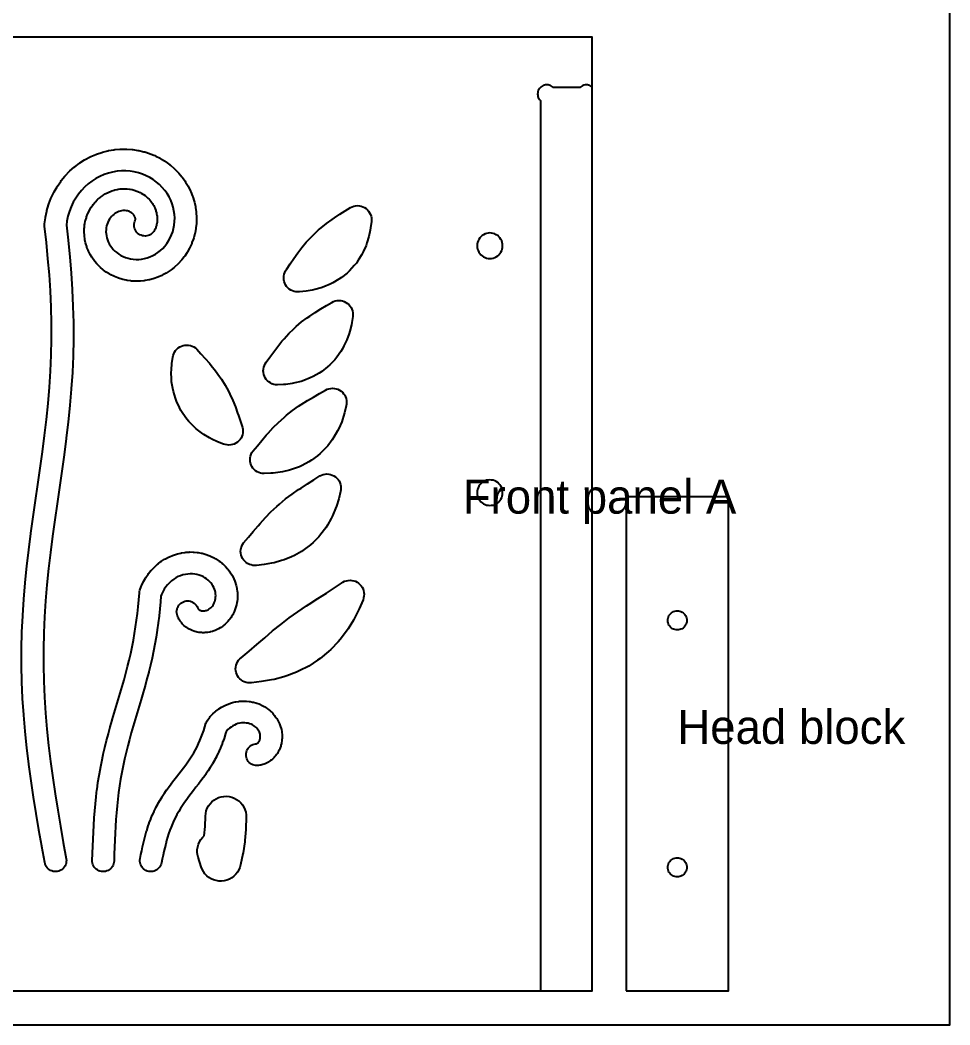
# Model space of a CAD drawing. Header units: inches. Extents: x 0 to 48, y 0 to 48.
# Drawn here: x 34.36 to 48, y 0 to 14.75 of the extents above; entities that cross this region are included whole.
import ezdxf

# ---------------------------------------------------------------- set-up
doc = ezdxf.new("R2010")
doc.units = ezdxf.units.IN
doc.header["$MEASUREMENT"] = 0
for name, color, linetype in [('CUT_INSIDE', 5, 'Continuous'), ('CUT_OUTSIDE', 1, 'Continuous'), ('LABEL', 3, 'Continuous'), ('POCKET_0.375', 4, 'Continuous'), ('POCKET_0.500', 4, 'Continuous'), ('SHEET', 8, 'Continuous')]:
    doc.layers.add(name, color=color, linetype=linetype)

msp = doc.modelspace()

# ---------------------------------------------------------------- linework, layer by layer
at = {"layer": 'CUT_INSIDE'}
for points in [[(34.99, 2.677), (35.032, 2.438), (35.035, 2.417), (35.034, 2.396), (35.031, 2.375), (35.025, 2.355), (35.017, 2.336), (35.006, 2.318), (34.993, 2.302), (34.978, 2.287), (34.961, 2.275), (34.942, 2.265), (34.923, 2.257), (34.902, 2.252), (34.882, 2.25), (34.861, 2.251), (34.84, 2.254), (34.82, 2.26), (34.801, 2.268), (34.783, 2.279), (34.767, 2.292), (34.752, 2.307), (34.74, 2.324), (34.73, 2.342), (34.722, 2.362), (34.717, 2.382), (34.675, 2.621), (34.675, 2.622), (34.633, 2.861), (34.633, 2.862), (34.593, 3.101), (34.593, 3.102), (34.554, 3.342), (34.554, 3.343), (34.518, 3.582), (34.518, 3.584), (34.485, 3.824), (34.485, 3.826), (34.455, 4.065), (34.455, 4.068), (34.43, 4.307), (34.43, 4.31), (34.409, 4.549), (34.409, 4.553), (34.393, 4.792), (34.393, 4.795), (34.383, 5.035), (34.383, 5.038), (34.377, 5.277), (34.377, 5.281), (34.378, 5.52), (34.378, 5.524), (34.383, 5.763), (34.383, 5.767), (34.394, 6.006), (34.395, 6.009), (34.41, 6.248), (34.411, 6.251), (34.431, 6.491), (34.431, 6.493), (34.456, 6.732), (34.456, 6.735), (34.484, 6.974), (34.484, 6.976), (34.515, 7.215), (34.515, 7.216), (34.548, 7.456), (34.549, 7.457), (34.583, 7.696), (34.583, 7.696), (34.618, 7.935), (34.652, 8.174), (34.685, 8.412), (34.716, 8.65), (34.744, 8.887), (34.768, 9.123), (34.788, 9.36), (34.804, 9.596), (34.814, 9.831), (34.819, 10.067), (34.818, 10.302), (34.812, 10.538), (34.801, 10.774), (34.785, 11.01), (34.765, 11.247), (34.742, 11.484), (34.716, 11.723), (34.715, 11.741), (34.716, 11.76), (34.727, 11.846), (34.729, 11.859), (34.746, 11.944), (34.75, 11.956), (34.774, 12.039), (34.778, 12.051), (34.808, 12.13), (34.813, 12.142), (34.85, 12.219), (34.856, 12.23), (34.898, 12.303), (34.905, 12.314), (34.952, 12.383), (34.96, 12.393), (35.012, 12.457), (35.021, 12.467), (35.078, 12.526), (35.087, 12.535), (35.148, 12.589), (35.158, 12.598), (35.223, 12.647), (35.233, 12.654), (35.301, 12.697), (35.312, 12.704), (35.383, 12.741), (35.394, 12.747), (35.467, 12.778), (35.479, 12.783), (35.554, 12.808), (35.566, 12.812), (35.642, 12.831), (35.655, 12.834), (35.731, 12.847), (35.744, 12.849), (35.821, 12.855), (35.834, 12.856), (35.91, 12.857), (35.923, 12.856), (35.999, 12.851), (36.011, 12.849), (36.086, 12.838), (36.098, 12.836), (36.171, 12.818), (36.184, 12.815), (36.254, 12.792), (36.266, 12.788), (36.334, 12.76), (36.346, 12.754), (36.411, 12.721), (36.422, 12.715), (36.484, 12.677), (36.495, 12.67), (36.553, 12.627), (36.563, 12.619), (36.617, 12.573), (36.626, 12.564), (36.676, 12.514), (36.684, 12.504), (36.729, 12.451), (36.737, 12.44), (36.778, 12.384), (36.785, 12.373), (36.82, 12.314), (36.826, 12.303), (36.856, 12.241), (36.862, 12.23), (36.887, 12.167), (36.891, 12.155), (36.911, 12.09), (36.914, 12.078), (36.928, 12.013), (36.931, 12), (36.94, 11.935), (36.941, 11.922), (36.945, 11.857), (36.945, 11.844), (36.943, 11.779), (36.943, 11.766), (36.936, 11.702), (36.934, 11.69), (36.923, 11.627), (36.92, 11.615), (36.903, 11.554), (36.9, 11.541), (36.878, 11.483), (36.874, 11.471), (36.848, 11.414), (36.842, 11.403), (36.813, 11.349), (36.806, 11.338), (36.773, 11.287), (36.765, 11.277), (36.728, 11.229), (36.72, 11.22), (36.679, 11.176), (36.67, 11.167), (36.627, 11.127), (36.617, 11.118), (36.571, 11.082), (36.56, 11.075), (36.512, 11.043), (36.501, 11.036), (36.451, 11.009), (36.44, 11.003), (36.388, 10.98), (36.376, 10.975), (36.323, 10.956), (36.311, 10.952), (36.257, 10.938), (36.245, 10.935), (36.191, 10.925), (36.178, 10.923), (36.124, 10.918), (36.111, 10.917), (36.057, 10.916), (36.044, 10.916), (35.991, 10.92), (35.978, 10.921), (35.926, 10.928), (35.913, 10.931), (35.863, 10.942), (35.85, 10.946), (35.801, 10.961), (35.789, 10.965), (35.742, 10.984), (35.73, 10.99), (35.685, 11.012), (35.674, 11.018), (35.631, 11.044), (35.621, 11.051), (35.581, 11.08), (35.571, 11.088), (35.534, 11.12), (35.524, 11.129), (35.491, 11.163), (35.482, 11.172), (35.451, 11.208), (35.443, 11.219), (35.416, 11.257), (35.409, 11.268), (35.385, 11.307), (35.379, 11.319), (35.359, 11.36), (35.354, 11.372), (35.337, 11.413), (35.333, 11.426), (35.32, 11.468), (35.317, 11.481), (35.308, 11.524), (35.305, 11.537), (35.3, 11.58), (35.299, 11.593), (35.296, 11.635), (35.296, 11.648), (35.298, 11.69), (35.299, 11.703), (35.303, 11.745), (35.305, 11.758), (35.313, 11.798), (35.316, 11.81), (35.328, 11.849), (35.332, 11.862), (35.346, 11.899), (35.351, 11.911), (35.367, 11.947), (35.374, 11.958), (35.393, 11.992), (35.4, 12.003), (35.422, 12.034), (35.43, 12.045), (35.453, 12.074), (35.462, 12.083), (35.488, 12.11), (35.497, 12.119), (35.525, 12.143), (35.535, 12.151), (35.564, 12.172), (35.575, 12.18), (35.605, 12.198), (35.616, 12.205), (35.647, 12.22), (35.659, 12.226), (35.691, 12.239), (35.703, 12.243), (35.735, 12.253), (35.748, 12.257), (35.78, 12.264), (35.793, 12.266), (35.825, 12.271), (35.839, 12.272), (35.87, 12.274), (35.884, 12.274), (35.915, 12.273), (35.928, 12.272), (35.959, 12.269), (35.972, 12.266), (36.001, 12.261), (36.014, 12.257), (36.043, 12.249), (36.055, 12.245), (36.082, 12.235), (36.095, 12.229), (36.12, 12.217), (36.132, 12.211), (36.156, 12.196), (36.167, 12.189), (36.19, 12.173), (36.2, 12.165), (36.221, 12.147), (36.231, 12.138), (36.249, 12.12), (36.258, 12.11), (36.275, 12.09), (36.283, 12.079), (36.297, 12.058), (36.305, 12.047), (36.317, 12.026), (36.323, 12.013), (36.333, 11.992), (36.338, 11.979), (36.346, 11.957), (36.35, 11.944), (36.356, 11.922), (36.359, 11.908), (36.363, 11.886), (36.365, 11.872), (36.367, 11.851), (36.367, 11.837), (36.367, 11.815), (36.367, 11.801), (36.365, 11.781), (36.363, 11.767), (36.359, 11.747), (36.356, 11.733), (36.35, 11.714), (36.346, 11.7), (36.339, 11.683), (36.33, 11.664), (36.319, 11.646), (36.306, 11.63), (36.29, 11.616), (36.273, 11.604), (36.255, 11.594), (36.235, 11.587), (36.215, 11.582), (36.194, 11.58), (36.173, 11.581), (36.152, 11.584), (36.132, 11.591), (36.113, 11.599), (36.096, 11.61), (36.08, 11.624), (36.065, 11.639), (36.053, 11.656), (36.044, 11.675), (36.036, 11.694), (36.032, 11.715), (36.03, 11.736), (36.031, 11.757), (36.034, 11.777), (36.04, 11.797), (36.044, 11.808), (36.046, 11.813), (36.047, 11.818), (36.047, 11.824), (36.047, 11.831), (36.047, 11.838), (36.045, 11.846), (36.043, 11.855), (36.04, 11.863), (36.036, 11.872), (36.031, 11.881), (36.024, 11.89), (36.017, 11.899), (36.008, 11.908), (35.998, 11.917), (35.987, 11.925), (35.975, 11.932), (35.962, 11.938), (35.947, 11.944), (35.932, 11.948), (35.916, 11.951), (35.899, 11.953), (35.881, 11.954), (35.862, 11.953), (35.844, 11.95), (35.825, 11.946), (35.805, 11.94), (35.786, 11.932), (35.767, 11.922), (35.748, 11.911), (35.73, 11.898), (35.713, 11.882), (35.696, 11.865), (35.681, 11.846), (35.667, 11.826), (35.654, 11.804), (35.643, 11.78), (35.633, 11.755), (35.626, 11.729), (35.621, 11.702), (35.617, 11.674), (35.616, 11.644), (35.618, 11.615), (35.622, 11.585), (35.628, 11.555), (35.637, 11.525), (35.649, 11.495), (35.664, 11.466), (35.681, 11.437), (35.7, 11.41), (35.722, 11.383), (35.747, 11.359), (35.774, 11.336), (35.803, 11.314), (35.835, 11.295), (35.868, 11.279), (35.903, 11.264), (35.94, 11.253), (35.978, 11.244), (36.017, 11.239), (36.057, 11.236), (36.098, 11.237), (36.139, 11.241), (36.181, 11.249), (36.222, 11.26), (36.262, 11.274), (36.302, 11.292), (36.341, 11.314), (36.379, 11.338), (36.415, 11.366), (36.448, 11.398), (36.48, 11.432), (36.509, 11.469), (36.536, 11.509), (36.559, 11.552), (36.579, 11.596), (36.596, 11.643), (36.609, 11.692), (36.618, 11.742), (36.624, 11.793), (36.625, 11.845), (36.622, 11.897), (36.614, 11.95), (36.603, 12.002), (36.587, 12.054), (36.567, 12.105), (36.542, 12.155), (36.513, 12.203), (36.48, 12.25), (36.443, 12.293), (36.403, 12.335), (36.358, 12.373), (36.311, 12.408), (36.26, 12.439), (36.206, 12.466), (36.15, 12.49), (36.092, 12.508), (36.031, 12.523), (35.969, 12.532), (35.906, 12.537), (35.843, 12.536), (35.779, 12.53), (35.714, 12.519), (35.651, 12.503), (35.588, 12.482), (35.527, 12.456), (35.468, 12.424), (35.41, 12.388), (35.356, 12.346), (35.304, 12.3), (35.256, 12.25), (35.212, 12.196), (35.172, 12.137), (35.136, 12.075), (35.105, 12.01), (35.079, 11.943), (35.058, 11.872), (35.043, 11.8), (35.036, 11.739), (35.06, 11.518), (35.06, 11.516), (35.084, 11.277), (35.084, 11.275), (35.104, 11.036), (35.104, 11.033), (35.12, 10.794), (35.12, 10.791), (35.132, 10.551), (35.132, 10.548), (35.138, 10.309), (35.138, 10.305), (35.139, 10.066), (35.139, 10.062), (35.134, 9.823), (35.133, 9.819), (35.123, 9.58), (35.123, 9.577), (35.107, 9.337), (35.107, 9.334), (35.087, 9.095), (35.087, 9.092), (35.062, 8.853), (35.062, 8.851), (35.034, 8.611), (35.033, 8.609), (35.002, 8.37), (35.002, 8.369), (34.969, 8.13), (34.969, 8.129), (34.934, 7.89), (34.934, 7.889), (34.9, 7.65), (34.865, 7.412), (34.832, 7.173), (34.802, 6.936), (34.774, 6.699), (34.75, 6.462), (34.73, 6.226), (34.714, 5.99), (34.703, 5.754), (34.698, 5.518), (34.697, 5.282), (34.702, 5.047), (34.713, 4.811), (34.728, 4.575), (34.748, 4.339), (34.773, 4.103), (34.802, 3.866), (34.835, 3.629), (34.87, 3.391), (34.908, 3.154), (34.949, 2.915)], [(39.19, 11.07), (39.153, 11.037), (39.074, 10.971), (39.034, 10.945), (38.947, 10.892), (38.906, 10.872), (38.814, 10.833), (38.774, 10.819), (38.681, 10.793), (38.644, 10.786), (38.552, 10.77), (38.457, 10.761), (38.43, 10.759), (38.404, 10.761), (38.377, 10.766), (38.352, 10.775), (38.327, 10.787), (38.305, 10.802), (38.285, 10.82), (38.267, 10.84), (38.252, 10.862), (38.24, 10.887), (38.231, 10.912), (38.226, 10.939), (38.224, 10.965), (38.226, 10.992), (38.231, 11.019), (38.24, 11.044), (38.252, 11.069), (38.267, 11.091), (38.321, 11.17), (38.375, 11.251), (38.431, 11.332), (38.491, 11.412), (38.556, 11.489), (38.588, 11.525), (38.66, 11.6), (38.736, 11.669), (38.772, 11.701), (38.852, 11.765), (38.933, 11.823), (38.969, 11.846), (39.048, 11.899), (39.127, 11.948), (39.204, 11.998), (39.228, 12.01), (39.253, 12.019), (39.28, 12.024), (39.307, 12.026), (39.334, 12.024), (39.36, 12.019), (39.386, 12.01), (39.41, 11.998), (39.432, 11.983), (39.453, 11.965), (39.47, 11.945), (39.485, 11.922), (39.497, 11.898), (39.506, 11.873), (39.511, 11.846), (39.513, 11.819), (39.511, 11.792), (39.5, 11.699), (39.493, 11.667), (39.474, 11.572), (39.446, 11.48), (39.432, 11.44), (39.392, 11.35), (39.371, 11.309), (39.317, 11.224), (39.29, 11.184), (39.258, 11.147)], [(38.902, 9.69), (38.865, 9.658), (38.784, 9.594), (38.744, 9.567), (38.655, 9.517), (38.613, 9.497), (38.52, 9.461), (38.48, 9.447), (38.385, 9.424), (38.348, 9.416), (38.254, 9.403), (38.221, 9.401), (38.131, 9.395), (38.104, 9.397), (38.078, 9.402), (38.052, 9.411), (38.028, 9.423), (38.005, 9.438), (37.985, 9.456), (37.967, 9.476), (37.952, 9.498), (37.94, 9.523), (37.932, 9.548), (37.927, 9.575), (37.925, 9.601), (37.927, 9.628), (37.932, 9.655), (37.94, 9.68), (37.952, 9.705), (37.967, 9.727), (38.023, 9.803), (38.079, 9.881), (38.137, 9.96), (38.199, 10.037), (38.229, 10.072), (38.298, 10.148), (38.372, 10.22), (38.408, 10.253), (38.486, 10.319), (38.568, 10.38), (38.606, 10.406), (38.688, 10.46), (38.77, 10.51), (38.851, 10.558), (38.93, 10.606), (38.955, 10.618), (38.98, 10.627), (39.007, 10.632), (39.034, 10.634), (39.061, 10.632), (39.087, 10.627), (39.113, 10.618), (39.137, 10.606), (39.159, 10.591), (39.179, 10.573), (39.197, 10.553), (39.212, 10.531), (39.224, 10.506), (39.233, 10.481), (39.238, 10.454), (39.24, 10.427), (39.238, 10.401), (39.224, 10.309), (39.218, 10.277), (39.196, 10.183), (39.184, 10.147), (39.151, 10.054), (39.108, 9.966), (39.088, 9.925), (39.062, 9.886), (39.004, 9.802), (38.972, 9.765)], [(37.499, 8.527), (37.473, 8.518), (37.447, 8.513), (37.42, 8.511), (37.393, 8.513), (37.366, 8.518), (37.341, 8.527), (37.252, 8.561), (37.168, 8.6), (37.134, 8.617), (37.052, 8.667), (37.016, 8.691), (36.939, 8.752), (36.904, 8.783), (36.834, 8.856), (36.802, 8.892), (36.744, 8.977), (36.717, 9.018), (36.695, 9.062), (36.65, 9.154), (36.635, 9.2), (36.605, 9.296), (36.596, 9.342), (36.58, 9.439), (36.577, 9.482), (36.574, 9.578), (36.577, 9.616), (36.584, 9.708), (36.597, 9.801), (36.603, 9.827), (36.611, 9.853), (36.623, 9.877), (36.638, 9.899), (36.656, 9.92), (36.676, 9.938), (36.699, 9.952), (36.723, 9.964), (36.749, 9.973), (36.775, 9.978), (36.802, 9.98), (36.829, 9.978), (36.855, 9.973), (36.881, 9.964), (36.905, 9.952), (36.928, 9.938), (36.948, 9.92), (37.008, 9.852), (37.071, 9.783), (37.133, 9.712), (37.161, 9.68), (37.225, 9.602), (37.284, 9.52), (37.311, 9.48), (37.366, 9.393), (37.415, 9.302), (37.436, 9.259), (37.479, 9.167), (37.515, 9.074), (37.548, 8.98), (37.56, 8.944), (37.585, 8.87), (37.61, 8.797), (37.619, 8.771), (37.624, 8.745), (37.626, 8.718), (37.624, 8.691), (37.619, 8.664), (37.61, 8.639), (37.598, 8.615), (37.583, 8.592), (37.565, 8.572), (37.545, 8.554), (37.523, 8.539)], [(38.759, 8.388), (38.722, 8.355), (38.633, 8.291), (38.593, 8.264), (38.495, 8.213), (38.454, 8.193), (38.352, 8.156), (38.311, 8.143), (38.208, 8.119), (38.171, 8.112), (38.068, 8.099), (38.036, 8.097), (37.937, 8.092), (37.91, 8.093), (37.883, 8.099), (37.858, 8.107), (37.834, 8.119), (37.811, 8.134), (37.791, 8.152), (37.773, 8.172), (37.758, 8.195), (37.746, 8.219), (37.738, 8.245), (37.732, 8.271), (37.73, 8.298), (37.732, 8.325), (37.738, 8.351), (37.746, 8.377), (37.758, 8.401), (37.773, 8.424), (37.838, 8.499), (37.902, 8.577), (37.969, 8.655), (37.997, 8.687), (38.07, 8.768), (38.147, 8.845), (38.229, 8.918), (38.266, 8.95), (38.352, 9.018), (38.442, 9.081), (38.481, 9.107), (38.571, 9.164), (38.661, 9.216), (38.75, 9.267), (38.838, 9.318), (38.862, 9.33), (38.887, 9.339), (38.914, 9.344), (38.941, 9.346), (38.968, 9.344), (38.994, 9.339), (39.02, 9.33), (39.044, 9.318), (39.066, 9.303), (39.087, 9.286), (39.104, 9.265), (39.119, 9.243), (39.131, 9.219), (39.14, 9.193), (39.145, 9.167), (39.147, 9.14), (39.145, 9.113), (39.14, 9.086), (39.117, 8.986), (39.087, 8.889), (39.075, 8.853), (39.034, 8.757), (39.015, 8.719), (38.962, 8.626), (38.937, 8.587), (38.87, 8.501), (38.838, 8.464)], [(38.655, 7.081), (38.618, 7.049), (38.523, 6.977), (38.483, 6.95), (38.381, 6.892), (38.339, 6.872), (38.232, 6.829), (38.191, 6.815), (38.082, 6.785), (38.045, 6.777), (37.937, 6.758), (37.825, 6.746), (37.799, 6.745), (37.772, 6.746), (37.745, 6.752), (37.72, 6.76), (37.695, 6.772), (37.673, 6.787), (37.653, 6.805), (37.635, 6.825), (37.62, 6.848), (37.608, 6.872), (37.599, 6.897), (37.594, 6.924), (37.592, 6.951), (37.594, 6.978), (37.599, 7.004), (37.608, 7.03), (37.62, 7.054), (37.635, 7.076), (37.706, 7.158), (37.776, 7.242), (37.849, 7.328), (37.877, 7.36), (37.955, 7.447), (38.037, 7.531), (38.124, 7.612), (38.161, 7.644), (38.252, 7.72), (38.346, 7.791), (38.443, 7.857), (38.478, 7.881), (38.572, 7.942), (38.665, 8.001), (38.755, 8.061), (38.779, 8.072), (38.804, 8.081), (38.831, 8.086), (38.858, 8.088), (38.885, 8.086), (38.911, 8.081), (38.937, 8.072), (38.961, 8.061), (38.983, 8.046), (39.004, 8.028), (39.021, 8.007), (39.036, 7.985), (39.048, 7.961), (39.057, 7.935), (39.062, 7.909), (39.064, 7.882), (39.062, 7.855), (39.057, 7.829), (39.031, 7.72), (38.998, 7.615), (38.986, 7.579), (38.942, 7.474), (38.923, 7.436), (38.866, 7.335), (38.841, 7.297), (38.77, 7.202), (38.738, 7.166)], [(35.738, 2.507), (35.735, 2.405), (35.733, 2.384), (35.728, 2.363), (35.72, 2.344), (35.71, 2.325), (35.698, 2.308), (35.684, 2.293), (35.668, 2.28), (35.65, 2.269), (35.631, 2.26), (35.611, 2.254), (35.59, 2.251), (35.569, 2.25), (35.548, 2.252), (35.528, 2.257), (35.509, 2.264), (35.49, 2.274), (35.473, 2.286), (35.458, 2.301), (35.445, 2.317), (35.433, 2.335), (35.425, 2.354), (35.419, 2.374), (35.415, 2.394), (35.415, 2.415), (35.418, 2.518), (35.418, 2.519), (35.422, 2.622), (35.422, 2.622), (35.426, 2.725), (35.426, 2.726), (35.431, 2.829), (35.431, 2.83), (35.436, 2.933), (35.437, 2.934), (35.443, 3.037), (35.443, 3.039), (35.451, 3.141), (35.451, 3.143), (35.461, 3.245), (35.461, 3.247), (35.472, 3.349), (35.472, 3.352), (35.484, 3.453), (35.485, 3.456), (35.499, 3.557), (35.499, 3.56), (35.515, 3.66), (35.516, 3.663), (35.534, 3.764), (35.534, 3.767), (35.554, 3.867), (35.554, 3.869), (35.576, 3.969), (35.576, 3.972), (35.599, 4.071), (35.6, 4.074), (35.624, 4.173), (35.625, 4.175), (35.651, 4.274), (35.651, 4.276), (35.679, 4.375), (35.679, 4.376), (35.707, 4.475), (35.708, 4.476), (35.736, 4.574), (35.737, 4.575), (35.766, 4.673), (35.766, 4.673), (35.795, 4.772), (35.825, 4.87), (35.853, 4.967), (35.881, 5.065), (35.908, 5.162), (35.933, 5.259), (35.957, 5.356), (35.98, 5.452), (36, 5.549), (36.019, 5.647), (36.036, 5.744), (36.051, 5.842), (36.065, 5.941), (36.077, 6.04), (36.088, 6.139), (36.097, 6.24), (36.106, 6.341), (36.109, 6.362), (36.115, 6.382), (36.134, 6.435), (36.139, 6.447), (36.163, 6.498), (36.169, 6.51), (36.196, 6.558), (36.203, 6.569), (36.234, 6.615), (36.241, 6.625), (36.275, 6.668), (36.284, 6.677), (36.321, 6.716), (36.331, 6.725), (36.37, 6.761), (36.38, 6.769), (36.422, 6.801), (36.433, 6.808), (36.477, 6.836), (36.488, 6.842), (36.534, 6.866), (36.546, 6.872), (36.592, 6.892), (36.605, 6.896), (36.652, 6.912), (36.665, 6.915), (36.713, 6.927), (36.726, 6.929), (36.774, 6.937), (36.787, 6.938), (36.835, 6.941), (36.848, 6.942), (36.896, 6.941), (36.909, 6.94), (36.956, 6.936), (36.969, 6.934), (37.015, 6.926), (37.028, 6.923), (37.072, 6.911), (37.085, 6.907), (37.127, 6.892), (37.139, 6.887), (37.18, 6.868), (37.192, 6.862), (37.23, 6.841), (37.241, 6.834), (37.277, 6.809), (37.288, 6.801), (37.321, 6.775), (37.331, 6.766), (37.362, 6.737), (37.371, 6.727), (37.399, 6.696), (37.407, 6.686), (37.432, 6.653), (37.439, 6.642), (37.461, 6.608), (37.468, 6.596), (37.486, 6.561), (37.491, 6.549), (37.506, 6.513), (37.511, 6.5), (37.523, 6.463), (37.526, 6.45), (37.535, 6.413), (37.537, 6.4), (37.542, 6.363), (37.544, 6.35), (37.546, 6.313), (37.546, 6.299), (37.545, 6.263), (37.544, 6.25), (37.54, 6.214), (37.538, 6.201), (37.531, 6.167), (37.528, 6.154), (37.519, 6.121), (37.514, 6.108), (37.502, 6.076), (37.497, 6.064), (37.482, 6.034), (37.476, 6.022), (37.459, 5.994), (37.452, 5.982), (37.433, 5.956), (37.425, 5.946), (37.405, 5.922), (37.395, 5.912), (37.373, 5.89), (37.363, 5.881), (37.34, 5.861), (37.329, 5.853), (37.305, 5.836), (37.293, 5.829), (37.268, 5.814), (37.256, 5.808), (37.23, 5.796), (37.217, 5.791), (37.191, 5.781), (37.178, 5.777), (37.151, 5.77), (37.138, 5.767), (37.112, 5.762), (37.098, 5.76), (37.072, 5.758), (37.058, 5.757), (37.032, 5.757), (37.018, 5.758), (36.993, 5.76), (36.979, 5.762), (36.955, 5.766), (36.941, 5.769), (36.919, 5.775), (36.905, 5.78), (36.883, 5.788), (36.87, 5.793), (36.85, 5.803), (36.837, 5.81), (36.818, 5.821), (36.806, 5.829), (36.788, 5.841), (36.777, 5.85), (36.761, 5.864), (36.75, 5.874), (36.736, 5.889), (36.727, 5.9), (36.714, 5.915), (36.706, 5.927), (36.695, 5.943), (36.687, 5.956), (36.679, 5.973), (36.672, 5.986), (36.665, 6.003), (36.659, 6.023), (36.654, 6.043), (36.653, 6.064), (36.654, 6.085), (36.659, 6.106), (36.665, 6.126), (36.675, 6.144), (36.686, 6.162), (36.7, 6.177), (36.716, 6.191), (36.733, 6.203), (36.752, 6.212), (36.772, 6.219), (36.792, 6.223), (36.813, 6.224), (36.834, 6.223), (36.855, 6.219), (36.874, 6.212), (36.893, 6.203), (36.91, 6.191), (36.926, 6.177), (36.94, 6.162), (36.952, 6.144), (36.961, 6.126), (36.965, 6.116), (36.967, 6.113), (36.969, 6.109), (36.972, 6.105), (36.976, 6.101), (36.981, 6.097), (36.986, 6.093), (36.993, 6.089), (37, 6.086), (37.009, 6.082), (37.018, 6.08), (37.028, 6.078), (37.039, 6.077), (37.05, 6.077), (37.062, 6.078), (37.075, 6.081), (37.088, 6.084), (37.101, 6.089), (37.114, 6.095), (37.127, 6.103), (37.141, 6.112), (37.153, 6.122), (37.165, 6.134), (37.177, 6.148), (37.188, 6.163), (37.197, 6.179), (37.206, 6.197), (37.213, 6.216), (37.219, 6.236), (37.223, 6.257), (37.225, 6.279), (37.226, 6.301), (37.225, 6.325), (37.221, 6.348), (37.216, 6.372), (37.208, 6.396), (37.198, 6.42), (37.186, 6.444), (37.172, 6.466), (37.155, 6.489), (37.137, 6.51), (37.116, 6.529), (37.093, 6.548), (37.068, 6.565), (37.041, 6.58), (37.013, 6.593), (36.983, 6.604), (36.951, 6.612), (36.919, 6.618), (36.885, 6.621), (36.851, 6.622), (36.816, 6.619), (36.781, 6.614), (36.745, 6.606), (36.71, 6.594), (36.676, 6.58), (36.642, 6.562), (36.61, 6.541), (36.578, 6.518), (36.549, 6.491), (36.521, 6.462), (36.495, 6.43), (36.472, 6.395), (36.451, 6.358), (36.433, 6.319), (36.423, 6.292), (36.416, 6.211), (36.416, 6.21), (36.406, 6.108), (36.406, 6.106), (36.395, 6.005), (36.395, 6.002), (36.382, 5.901), (36.382, 5.898), (36.368, 5.797), (36.368, 5.795), (36.352, 5.694), (36.352, 5.691), (36.334, 5.59), (36.334, 5.587), (36.314, 5.487), (36.314, 5.484), (36.292, 5.385), (36.292, 5.382), (36.269, 5.282), (36.268, 5.28), (36.244, 5.181), (36.243, 5.178), (36.217, 5.079), (36.217, 5.078), (36.189, 4.979), (36.189, 4.977), (36.161, 4.879), (36.16, 4.878), (36.132, 4.779), (36.131, 4.779), (36.102, 4.68), (36.102, 4.68), (36.073, 4.582), (36.043, 4.484), (36.015, 4.386), (35.987, 4.289), (35.96, 4.192), (35.935, 4.095), (35.911, 3.998), (35.888, 3.901), (35.867, 3.804), (35.848, 3.706), (35.831, 3.609), (35.816, 3.511), (35.802, 3.413), (35.79, 3.314), (35.779, 3.215), (35.77, 3.115), (35.762, 3.015), (35.756, 2.914), (35.75, 2.813), (35.746, 2.712), (35.742, 2.61)], [(38.761, 5.379), (38.721, 5.352), (38.592, 5.267), (38.453, 5.198), (38.412, 5.178), (38.268, 5.124), (38.228, 5.111), (38.082, 5.072), (38.045, 5.065), (37.9, 5.039), (37.751, 5.022), (37.724, 5.02), (37.698, 5.022), (37.671, 5.027), (37.646, 5.036), (37.621, 5.048), (37.599, 5.063), (37.579, 5.081), (37.561, 5.101), (37.546, 5.123), (37.534, 5.147), (37.525, 5.173), (37.52, 5.199), (37.518, 5.226), (37.52, 5.253), (37.525, 5.28), (37.534, 5.305), (37.546, 5.329), (37.561, 5.352), (37.579, 5.372), (37.599, 5.39), (37.715, 5.485), (37.83, 5.583), (37.945, 5.683), (38.062, 5.783), (38.182, 5.88), (38.305, 5.974), (38.43, 6.065), (38.558, 6.152), (38.597, 6.177), (38.724, 6.259), (38.85, 6.339), (38.969, 6.415), (39.072, 6.485), (39.094, 6.5), (39.118, 6.512), (39.144, 6.52), (39.17, 6.526), (39.197, 6.527), (39.224, 6.526), (39.251, 6.52), (39.276, 6.512), (39.301, 6.5), (39.323, 6.485), (39.343, 6.467), (39.361, 6.447), (39.376, 6.424), (39.388, 6.4), (39.397, 6.375), (39.402, 6.348), (39.404, 6.321), (39.402, 6.294), (39.397, 6.268), (39.388, 6.242), (39.33, 6.106), (39.315, 6.077), (39.247, 5.942), (39.168, 5.814), (39.145, 5.779), (39.053, 5.657), (39.022, 5.623), (38.916, 5.511), (38.88, 5.479)], [(44.14, 5.938), (44.138, 5.919), (44.135, 5.901), (44.129, 5.884), (44.121, 5.867), (44.111, 5.852), (44.099, 5.839), (44.085, 5.826), (44.07, 5.816), (44.053, 5.808), (44.036, 5.802), (44.018, 5.799), (44, 5.798), (43.981, 5.799), (43.963, 5.802), (43.946, 5.808), (43.93, 5.816), (43.914, 5.826), (43.901, 5.839), (43.889, 5.852), (43.878, 5.867), (43.87, 5.884), (43.864, 5.901), (43.861, 5.919), (43.86, 5.938), (43.861, 5.956), (43.864, 5.974), (43.87, 5.991), (43.878, 6.008), (43.889, 6.023), (43.901, 6.036), (43.914, 6.049), (43.93, 6.059), (43.946, 6.067), (43.963, 6.073), (43.981, 6.076), (44, 6.077), (44.018, 6.076), (44.036, 6.073), (44.053, 6.067), (44.07, 6.059), (44.085, 6.049), (44.099, 6.036), (44.111, 6.023), (44.121, 6.008), (44.129, 5.991), (44.135, 5.974), (44.138, 5.956)], [(36.443, 2.434), (36.431, 2.378), (36.426, 2.358), (36.418, 2.338), (36.407, 2.32), (36.394, 2.304), (36.379, 2.289), (36.363, 2.276), (36.345, 2.266), (36.325, 2.258), (36.305, 2.253), (36.284, 2.25), (36.263, 2.25), (36.243, 2.253), (36.222, 2.259), (36.203, 2.267), (36.185, 2.277), (36.168, 2.29), (36.154, 2.305), (36.141, 2.322), (36.131, 2.34), (36.123, 2.359), (36.118, 2.38), (36.115, 2.4), (36.115, 2.421), (36.118, 2.442), (36.13, 2.499), (36.13, 2.5), (36.142, 2.556), (36.142, 2.557), (36.154, 2.614), (36.154, 2.616), (36.167, 2.672), (36.168, 2.674), (36.181, 2.73), (36.182, 2.733), (36.196, 2.788), (36.197, 2.792), (36.213, 2.847), (36.214, 2.85), (36.231, 2.905), (36.232, 2.909), (36.251, 2.962), (36.252, 2.967), (36.272, 3.02), (36.274, 3.024), (36.295, 3.077), (36.297, 3.081), (36.321, 3.133), (36.323, 3.137), (36.348, 3.188), (36.35, 3.193), (36.376, 3.242), (36.379, 3.247), (36.407, 3.296), (36.409, 3.3), (36.439, 3.348), (36.441, 3.352), (36.472, 3.399), (36.474, 3.402), (36.506, 3.449), (36.508, 3.452), (36.542, 3.498), (36.543, 3.5), (36.577, 3.546), (36.579, 3.548), (36.613, 3.593), (36.614, 3.594), (36.649, 3.64), (36.65, 3.64), (36.685, 3.685), (36.72, 3.73), (36.754, 3.774), (36.786, 3.818), (36.818, 3.862), (36.848, 3.906), (36.877, 3.95), (36.903, 3.994), (36.929, 4.038), (36.952, 4.083), (36.975, 4.129), (36.995, 4.176), (37.015, 4.224), (37.033, 4.272), (37.05, 4.323), (37.066, 4.374), (37.083, 4.427), (37.09, 4.446), (37.099, 4.463), (37.11, 4.479), (37.138, 4.515), (37.146, 4.525), (37.176, 4.557), (37.186, 4.567), (37.218, 4.596), (37.228, 4.605), (37.262, 4.631), (37.273, 4.639), (37.309, 4.662), (37.321, 4.668), (37.358, 4.688), (37.37, 4.694), (37.408, 4.71), (37.42, 4.715), (37.459, 4.728), (37.472, 4.731), (37.51, 4.741), (37.524, 4.743), (37.563, 4.749), (37.576, 4.751), (37.615, 4.754), (37.628, 4.754), (37.666, 4.753), (37.68, 4.753), (37.717, 4.749), (37.731, 4.747), (37.767, 4.74), (37.78, 4.737), (37.815, 4.728), (37.828, 4.723), (37.862, 4.711), (37.874, 4.706), (37.906, 4.691), (37.918, 4.685), (37.948, 4.667), (37.96, 4.66), (37.988, 4.641), (37.999, 4.632), (38.024, 4.611), (38.034, 4.602), (38.058, 4.579), (38.067, 4.569), (38.088, 4.544), (38.096, 4.534), (38.115, 4.508), (38.122, 4.496), (38.138, 4.47), (38.145, 4.458), (38.158, 4.43), (38.163, 4.418), (38.174, 4.39), (38.178, 4.377), (38.186, 4.349), (38.19, 4.335), (38.195, 4.307), (38.197, 4.293), (38.2, 4.265), (38.201, 4.251), (38.201, 4.224), (38.201, 4.21), (38.199, 4.183), (38.197, 4.169), (38.193, 4.143), (38.19, 4.13), (38.184, 4.105), (38.18, 4.091), (38.172, 4.067), (38.167, 4.054), (38.157, 4.032), (38.15, 4.019), (38.138, 3.998), (38.131, 3.986), (38.118, 3.967), (38.109, 3.956), (38.095, 3.938), (38.085, 3.927), (38.069, 3.912), (38.059, 3.902), (38.042, 3.888), (38.03, 3.879), (38.013, 3.867), (38.001, 3.859), (37.983, 3.849), (37.97, 3.842), (37.952, 3.834), (37.938, 3.829), (37.919, 3.823), (37.905, 3.818), (37.887, 3.814), (37.872, 3.811), (37.854, 3.809), (37.833, 3.807), (37.812, 3.808), (37.792, 3.812), (37.772, 3.819), (37.753, 3.828), (37.735, 3.839), (37.719, 3.853), (37.705, 3.868), (37.694, 3.886), (37.684, 3.904), (37.677, 3.924), (37.673, 3.945), (37.671, 3.966), (37.673, 3.986), (37.677, 4.007), (37.683, 4.027), (37.692, 4.046), (37.704, 4.063), (37.717, 4.079), (37.733, 4.093), (37.75, 4.105), (37.769, 4.114), (37.789, 4.121), (37.809, 4.125), (37.82, 4.127), (37.823, 4.128), (37.827, 4.129), (37.832, 4.131), (37.837, 4.134), (37.842, 4.138), (37.847, 4.142), (37.853, 4.148), (37.858, 4.154), (37.863, 4.161), (37.868, 4.17), (37.872, 4.179), (37.876, 4.19), (37.878, 4.201), (37.88, 4.213), (37.881, 4.226), (37.881, 4.239), (37.88, 4.253), (37.877, 4.268), (37.873, 4.282), (37.867, 4.297), (37.86, 4.312), (37.851, 4.327), (37.84, 4.342), (37.828, 4.356), (37.815, 4.369), (37.799, 4.382), (37.783, 4.393), (37.765, 4.404), (37.745, 4.413), (37.724, 4.421), (37.702, 4.427), (37.679, 4.431), (37.655, 4.434), (37.63, 4.434), (37.605, 4.432), (37.579, 4.428), (37.553, 4.422), (37.527, 4.413), (37.502, 4.402), (37.477, 4.389), (37.452, 4.373), (37.429, 4.355), (37.406, 4.335), (37.385, 4.312), (37.38, 4.305), (37.372, 4.279), (37.372, 4.277), (37.354, 4.223), (37.353, 4.22), (37.335, 4.167), (37.333, 4.163), (37.314, 4.11), (37.312, 4.105), (37.291, 4.053), (37.289, 4.049), (37.266, 3.997), (37.264, 3.992), (37.239, 3.942), (37.237, 3.937), (37.211, 3.887), (37.208, 3.882), (37.18, 3.833), (37.178, 3.829), (37.148, 3.781), (37.146, 3.777), (37.115, 3.73), (37.113, 3.726), (37.081, 3.679), (37.079, 3.677), (37.045, 3.63), (37.044, 3.628), (37.009, 3.582), (37.008, 3.581), (36.973, 3.535), (36.973, 3.534), (36.937, 3.489), (36.937, 3.489), (36.902, 3.443), (36.867, 3.399), (36.833, 3.354), (36.801, 3.31), (36.769, 3.267), (36.739, 3.223), (36.71, 3.179), (36.683, 3.135), (36.658, 3.09), (36.634, 3.045), (36.611, 2.999), (36.59, 2.952), (36.571, 2.905), (36.553, 2.857), (36.536, 2.807), (36.52, 2.757), (36.506, 2.706), (36.492, 2.653), (36.479, 2.6), (36.467, 2.546), (36.455, 2.49)], [(37.058, 2.776), (37.071, 2.913), (37.075, 3.066), (37.079, 3.105), (37.088, 3.143), (37.102, 3.18), (37.12, 3.214), (37.143, 3.246), (37.17, 3.275), (37.2, 3.3), (37.234, 3.321), (37.269, 3.337), (37.307, 3.348), (37.346, 3.355), (37.385, 3.356), (37.424, 3.352), (37.462, 3.343), (37.499, 3.33), (37.533, 3.311), (37.565, 3.288), (37.594, 3.262), (37.619, 3.231), (37.64, 3.198), (37.656, 3.162), (37.667, 3.125), (37.674, 3.086), (37.675, 3.047), (37.67, 2.885), (37.669, 2.868), (37.654, 2.707), (37.652, 2.689), (37.628, 2.528), (37.625, 2.511), (37.592, 2.35), (37.581, 2.312), (37.565, 2.276), (37.545, 2.242), (37.521, 2.211), (37.493, 2.183), (37.461, 2.159), (37.427, 2.14), (37.39, 2.126), (37.352, 2.116), (37.312, 2.112), (37.273, 2.112), (37.234, 2.118), (37.196, 2.129), (37.16, 2.145), (37.126, 2.165), (37.095, 2.19), (37.068, 2.219), (37.045, 2.251), (37.026, 2.285), (37.011, 2.322), (36.968, 2.461), (36.959, 2.499), (36.955, 2.538), (36.956, 2.577), (36.962, 2.616), (36.973, 2.654), (36.989, 2.689), (37.01, 2.723), (37.034, 2.753)], [(44.14, 2.312), (44.138, 2.294), (44.135, 2.276), (44.129, 2.259), (44.121, 2.242), (44.111, 2.227), (44.099, 2.214), (44.085, 2.201), (44.07, 2.191), (44.053, 2.183), (44.036, 2.177), (44.018, 2.174), (44, 2.172), (43.981, 2.174), (43.963, 2.177), (43.946, 2.183), (43.93, 2.191), (43.914, 2.201), (43.901, 2.214), (43.889, 2.227), (43.878, 2.242), (43.87, 2.259), (43.864, 2.276), (43.861, 2.294), (43.86, 2.312), (43.861, 2.331), (43.864, 2.349), (43.87, 2.366), (43.878, 2.383), (43.889, 2.398), (43.901, 2.411), (43.914, 2.424), (43.93, 2.434), (43.946, 2.442), (43.963, 2.448), (43.981, 2.451), (44, 2.453), (44.018, 2.451), (44.036, 2.448), (44.053, 2.442), (44.07, 2.434), (44.085, 2.424), (44.099, 2.411), (44.111, 2.398), (44.121, 2.383), (44.129, 2.366), (44.135, 2.349), (44.138, 2.331)]]:
    msp.add_lwpolyline(points, close=True, dxfattribs=at)
at = {"layer": 'CUT_OUTSIDE'}
msp.add_lwpolyline([(2.75, 0.5), (42.75, 0.5), (42.75, 14.5), (11.75, 14.5)], dxfattribs=at)
msp.add_lwpolyline([(43.25, 0.5), (44.75, 0.5), (44.75, 7.75), (43.25, 7.75)], close=True, dxfattribs=at)
at = {"layer": 'POCKET_0.375'}
msp.add_lwpolyline([(42.746, 13.772), (42.732, 13.781), (42.716, 13.789), (42.699, 13.795), (42.682, 13.798), (42.664, 13.8), (42.647, 13.798), (42.629, 13.795), (42.613, 13.789), (42.597, 13.781), (42.582, 13.772), (42.569, 13.76), (42.181, 13.76), (42.167, 13.772), (42.153, 13.781), (42.137, 13.789), (42.12, 13.795), (42.103, 13.798), (42.085, 13.8), (42.068, 13.798), (42.05, 13.795), (42.033, 13.789), (42.018, 13.781), (42.003, 13.772), (41.99, 13.76), (41.978, 13.747), (41.968, 13.732), (41.96, 13.716), (41.955, 13.699), (41.951, 13.682), (41.95, 13.665), (41.951, 13.647), (41.955, 13.63), (41.96, 13.613), (41.968, 13.597), (41.978, 13.582), (41.99, 13.569), (41.99, 0.5), (42.75, 0.5), (42.75, 13.769)], close=True, dxfattribs=at)
at = {"layer": 'POCKET_0.500'}
for points in [[(41.062, 11.438), (41.064, 11.413), (41.069, 11.389), (41.076, 11.366), (41.087, 11.344), (41.101, 11.323), (41.117, 11.305), (41.136, 11.289), (41.156, 11.275), (41.178, 11.264), (41.201, 11.256), (41.225, 11.252), (41.25, 11.25), (41.274, 11.252), (41.298, 11.256), (41.321, 11.264), (41.343, 11.275), (41.364, 11.289), (41.382, 11.305), (41.398, 11.323), (41.412, 11.344), (41.423, 11.366), (41.431, 11.389), (41.436, 11.413), (41.437, 11.438), (41.436, 11.462), (41.431, 11.486), (41.423, 11.509), (41.412, 11.531), (41.398, 11.552), (41.382, 11.57), (41.364, 11.586), (41.343, 11.6), (41.321, 11.611), (41.298, 11.619), (41.274, 11.623), (41.25, 11.625), (41.225, 11.623), (41.201, 11.619), (41.178, 11.611), (41.156, 11.6), (41.136, 11.586), (41.117, 11.57), (41.101, 11.552), (41.087, 11.531), (41.076, 11.509), (41.069, 11.486), (41.064, 11.462)], [(41.062, 7.812), (41.064, 7.788), (41.069, 7.764), (41.076, 7.741), (41.087, 7.719), (41.101, 7.698), (41.117, 7.68), (41.136, 7.664), (41.156, 7.65), (41.178, 7.639), (41.201, 7.631), (41.225, 7.627), (41.25, 7.625), (41.274, 7.627), (41.298, 7.631), (41.321, 7.639), (41.343, 7.65), (41.364, 7.664), (41.382, 7.68), (41.398, 7.698), (41.412, 7.719), (41.423, 7.741), (41.431, 7.764), (41.436, 7.788), (41.437, 7.812), (41.436, 7.837), (41.431, 7.861), (41.423, 7.884), (41.412, 7.906), (41.398, 7.927), (41.382, 7.945), (41.364, 7.961), (41.343, 7.975), (41.321, 7.986), (41.298, 7.994), (41.274, 7.998), (41.25, 8), (41.225, 7.998), (41.201, 7.994), (41.178, 7.986), (41.156, 7.975), (41.136, 7.961), (41.117, 7.945), (41.101, 7.927), (41.087, 7.906), (41.076, 7.884), (41.069, 7.861), (41.064, 7.837)]]:
    msp.add_lwpolyline(points, close=True, dxfattribs=at)
at = {"layer": 'SHEET'}
msp.add_lwpolyline([(0, 0), (48, 0), (48, 48), (0, 48)], close=True, dxfattribs=at)

# ---------------------------------------------------------------- texts
at = {"layer": 'LABEL'}
for s, p in [('Front panel A', (40.852, 7.505)), ('Head block', (44, 4.125))]:
    msp.add_text(s, height=0.5, dxfattribs=at).set_placement(p)

doc.saveas('drawing.dxf')
